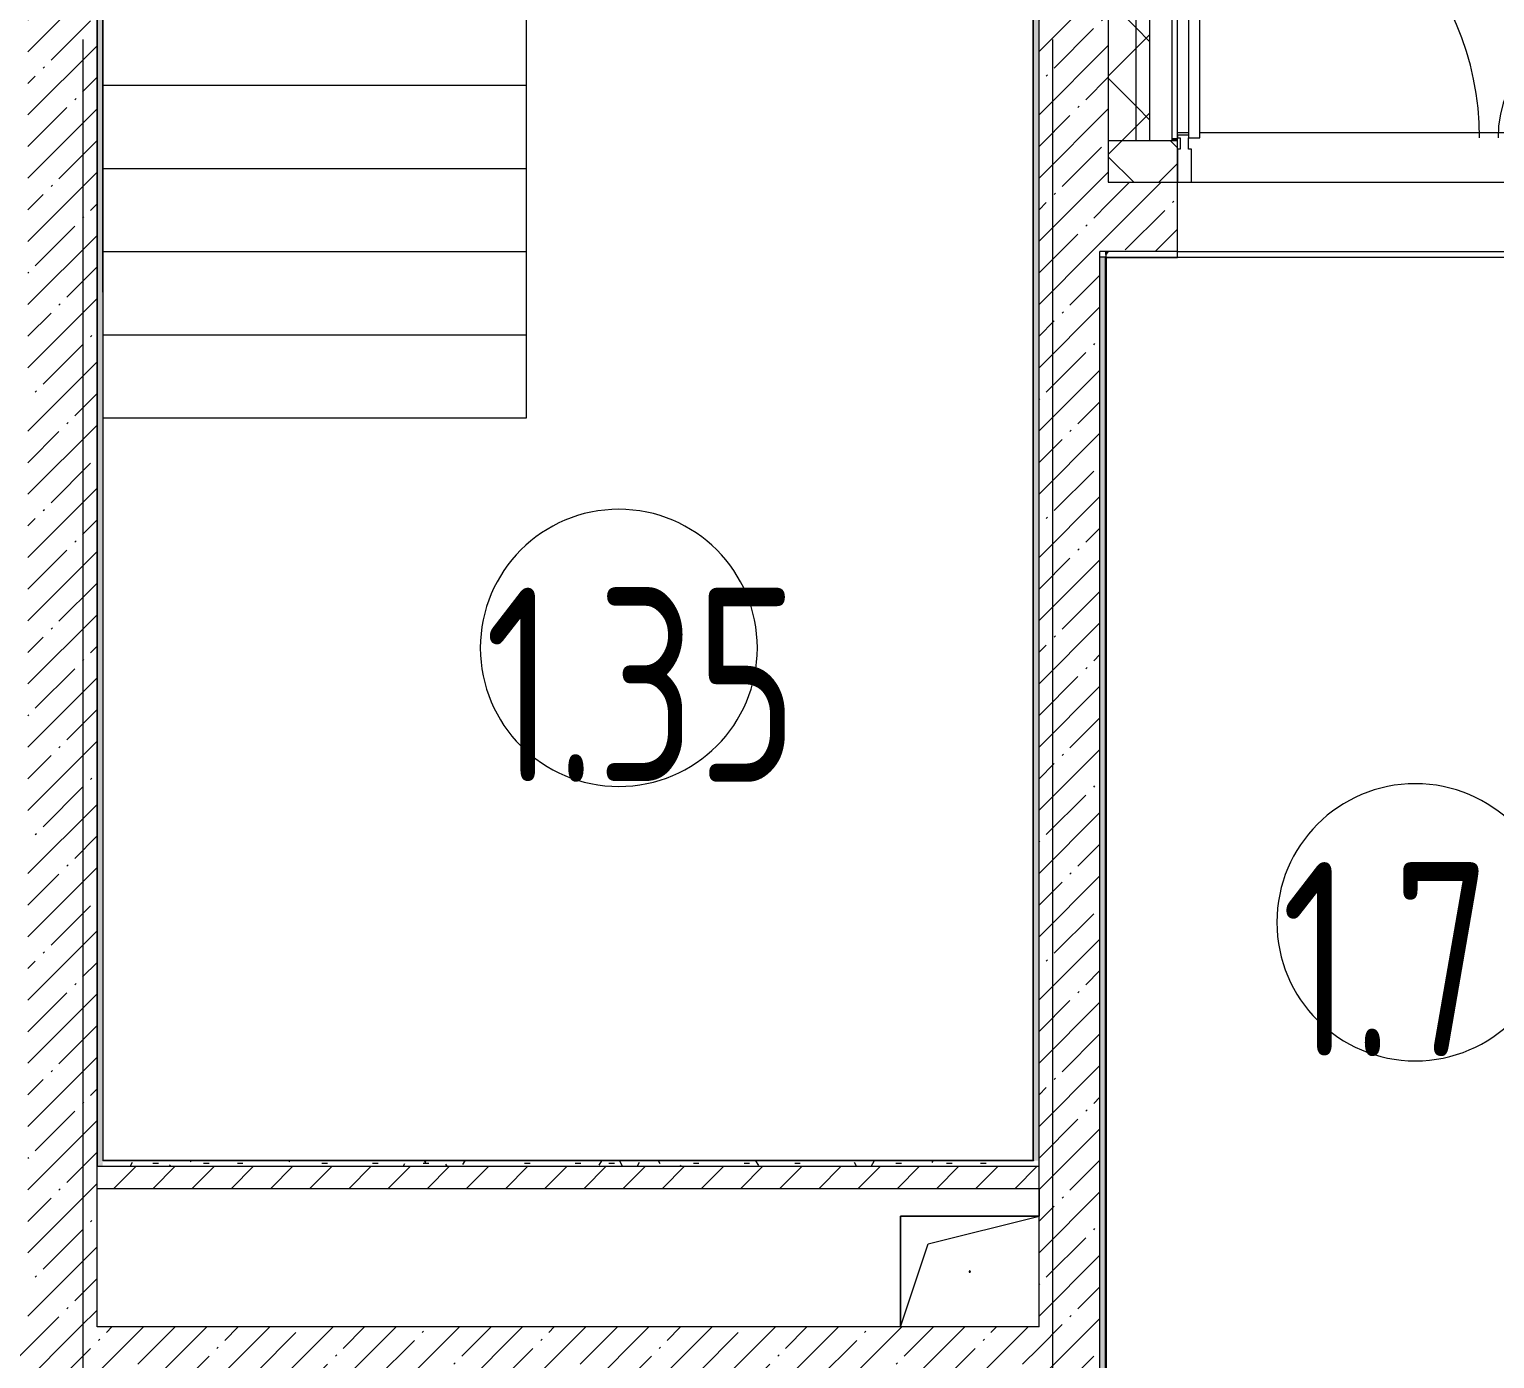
# Model space of a CAD drawing. Header units: millimetres. Extents: x -249154 to 415037, y -45458 to 354837.
# Drawn here: x 89230 to 94520, y 17020 to 21816 of the extents above; entities that cross this region are included whole.
import ezdxf

# ---------------------------------------------------------------- set-up
doc = ezdxf.new("R2010")
doc.units = ezdxf.units.MM
for name, color, linetype, lineweight in [('A-AREA-IDEN', 7, 'Continuous', 9), ('A-FLOR', 7, 'Continuous', 9), ('A-GENM', 7, 'Continuous', 9), ('A-GLAZ-CWMG', 7, 'Continuous', 9), ('A-GLAZ-CWMG-1', 7, 'Continuous', 20), ('A-WALL', 7, 'Continuous', 5), ('I-WALL', 7, 'Continuous', 5), ('S-STRS', 7, 'Continuous', 9), ('Оси', 7, 'Continuous', 9)]:
    doc.layers.add(name, color=color, linetype=linetype, lineweight=lineweight)
for name, color, linetype, lineweight, true_color in [('A-DOOR-1', 7, 'Continuous', 5, 0xc0c0c0), ('A-WALL-1', 9, 'Continuous', 5, 0x808080), ('A-WALL-FNSH-1', 9, 'Continuous', 5, 0x808080)]:
    doc.layers.add(name, color=color, linetype=linetype, lineweight=lineweight, true_color=true_color)
doc.styles.add('СПДС', font='ГОСТ тип А.ttf', dxfattribs={"width": 0.9})
pattern_1 = [(45, (64.7, -136.06), (-114.04925, 114.04925), []), (45, (178.75, -136.06), (-114.04925, 114.04925), [201.612, -40.322, 6.706, -33.617])]
pattern_2 = [(45, (64.7, -136.06), (-141.42136, 141.42136), []), (135, (64.7, -136.06), (-141.42136, -141.42136), [])]
pattern_3 = [(0, (64.7, -136.06), (243.84, 60.96), [20.117, -162.763, 20.117, -162.763, -975.36]), (0, (64.7, -136.06), (243.84, 60.96), [-365.76, 20.117, -345.643, 20.117, -162.763, -426.72]), (0, (64.7, -136.06), (243.84, 60.96), [-914.4, 20.117, -101.803, 20.117, -284.683]), (120, (156.14, -105.58), (-174.71291, 180.691634), [20.117, -162.763, 20.117, -162.763, -975.36]), (120, (156.14, -105.58), (-174.71291, 180.691634), [-365.76, 20.117, -345.643, 20.117, -162.763, -426.72]), (120, (156.14, -105.58), (-174.71291, 180.691634), [-914.4, 20.117, -101.803, 20.117, -284.683]), (240, (186.62, 16.34), (-69.12709, -241.651634), [20.117, -162.763, 20.117, -162.763, -975.36]), (240, (186.62, 16.34), (-69.12709, -241.651634), [-365.76, 20.117, -345.643, 20.117, -162.763, -426.72]), (240, (186.62, 16.34), (-69.12709, -241.651634), [-914.4, 20.117, -101.803, 20.117, -284.683])]

# ---------------------------------------------------------------- blocks, each defined once
blk = doc.blocks.new('GM_Отверстие прямоугольное _в плите_ - Отверстие-21716050-Объем проектирования 1 этажа')
at = {"layer": 'A-GENM'}
for p, q in [((-250, -200), (-250, 200)), ((-250, 200), (250, 200)), ((250, 200), (-250, 200)), ((-250, 200), (-250, -200)), ((-150, 100), (250, 200)), ((-250, -200), (-150, 100))]:
    blk.add_line(p, q, dxfattribs=at)
for start, end in [(360, 180), (180, 360)]:
    blk.add_arc((0, 0), 2.5, start, end, dxfattribs=at)
blk = doc.blocks.new('DRS_ДПУ_распашная__2Ст_Прямоугольная1 - ВН-4_ Нр_ДО_1500х2200 глухая-26741401-Объем проектирования 1 этажа')
at = {"layer": 'A-DOOR-1'}
for p, q in [((-770, 1050), (-770, 0)), ((-730, 1050), (-770, 1050)), ((-730, 0), (-730, 1050)), ((770, 423.1), (730, 423.1)), ((730, 423.1), (730, 0)), ((770, 0), (770, 423.1)), ((-770, 0), (-730, 0)), ((730, 0), (770, 0))]:
    blk.add_line(p, q, dxfattribs=at)
for centre, radius, start, end in [((-770, 0), 1050, 360, 90), ((770, 0), 423.1, 90, 180)]:
    blk.add_arc(centre, radius, start, end, dxfattribs=at)
blk = doc.blocks.new('Прямоугольный импост - Импост структурный с накладкой - 170мм-22855280-Объем проектирования 1 этажа')
at = {"layer": 'A-GLAZ-CWMG-1'}
for p, q in [((0, 160), (-50, 160)), ((-50, 160), (-50, 40)), ((0, 40), (0, 160)), ((-50, 40), (-40, 40)), ((-40, 40), (-40, 0)), ((-10, 0), (-10, 40)), ((-10, 40), (0, 40)), ((0, 0), (-10, 0)), ((0, -10), (0, 0)), ((-40, -10), (0, -10))]:
    blk.add_line(p, q, dxfattribs=at)
blk = doc.blocks.new('Марка_Помещения - Номер-25198446-Объем проектирования 1 этажа')
at = {"layer": 'A-AREA-IDEN'}
for start, end in [(360, 180), (180, 360)]:
    blk.add_arc((0, 0), 2.5, start, end, dxfattribs=at)

msp = doc.modelspace()

# ---------------------------------------------------------------- hatches: boundary and pattern name
at = {"layer": 'A-WALL'}
h = msp.add_hatch(dxfattribs=at)
h.set_pattern_fill('FP_24', color=256, style=0, pattern_type=2)
h.set_pattern_definition(pattern_2)
h.paths.add_polyline_path([(93274.7, 21413.9), (93274.7, 23213.9), (93224.7, 23213.9), (93224.7, 21413.9), (93274.3, 21413.9)])
h.paths.add_polyline_path([(93274.7, 24913.9), (93274.7, 27063.9), (93224.7, 27063.9), (93224.7, 24913.9)])
h = msp.add_hatch(dxfattribs=at)
h.set_pattern_fill('FP_24', color=256, style=0, pattern_type=2)
h.set_pattern_definition(pattern_2)
h.paths.add_polyline_path([(93124.7, 21413.9), (93224.7, 21413.9), (93224.7, 23213.9), (93134.7, 23213.9), (93134.7, 23203.9), (93126.7, 23203.9), (93124.7, 21416.9)])
h.paths.add_polyline_path([(93126.7, 24913.9), (93126.7, 24923.9), (93134.7, 24923.9), (93134.7, 24913.9), (93224.7, 24913.9), (93224.7, 26963.9), (93124.7, 26963.9), (93124.7, 24913.9)])
h = msp.add_hatch(dxfattribs=at)
h.set_pattern_fill('FP_24', color=256, style=0, pattern_type=2)
h.set_pattern_definition(pattern_2)
h.paths.add_polyline_path([(103514.7, 21263.9), (104714.7, 21263.9), (104714.7, 21413.9), (103514.7, 21413.9), (103514.7, 21350)])
h.paths.add_polyline_path([(109084.3, 21263.9), (109114.7, 21263.9), (109114.7, 21413.9), (107814.7, 21413.9), (107814.7, 21263.9)])
h.paths.add_polyline_path([(101214.7, 21263.9), (101214.7, 21413.9), (96674.7, 21413.9), (96674.7, 21263.9), (100864.7, 21263.9)])
h.paths.add_polyline_path([(106914.7, 21263.9), (106914.7, 21413.9), (105614.7, 21413.9), (105614.7, 21263.9), (106114.7, 21263.9)])
h.paths.add_polyline_path([(110414.7, 21263.9), (110867.9, 21263.9), (110759.3, 21413.9), (110014.7, 21413.9), (110014.7, 21263.9)])
h.paths.add_polyline_path([(93124.7, 21263.9), (93374.7, 21263.9), (93374.7, 21413.9), (93124.7, 21413.9), (93124.7, 21321.3)])
h.paths.add_polyline_path([(111147.3, 21263.9), (111299.8, 21263.9), (111191.3, 21413.9), (111006.2, 21413.9), (111114.7, 21263.9)])
at = {"layer": 'I-WALL'}
h = msp.add_hatch(dxfattribs=at)
h.set_pattern_fill('FP_1', color=256, style=0, pattern_type=2)
h.set_pattern_definition(pattern_1)
h.paths.add_polyline_path([(89474.7, 17133.9), (89474.7, 26963.9), (89224.7, 26963.9), (89224.7, 17133.9)])
h = msp.add_hatch(dxfattribs=at)
h.set_pattern_fill('FP_1', color=256, style=0, pattern_type=2)
h.set_pattern_definition(pattern_1)
h.paths.add_polyline_path([(93094.7, 21013.9), (93124.7, 21013.9), (93124.7, 23213.9), (92874.7, 23213.9), (92874.7, 21013.9)])
h.paths.add_polyline_path([(92874.7, 24913.9), (93124.7, 24913.9), (93124.7, 26963.9), (92874.7, 26963.9), (92874.7, 25296.2)])
h = msp.add_hatch(dxfattribs=at)
h.set_pattern_fill('FP_191', color=256, style=0, pattern_type=2)
h.set_pattern_definition(pattern_3)
h.paths.add_polyline_path([(92874.7, 17733.9), (92874.7, 23213.9), (92854.7, 23213.9), (92854.7, 17734.9)])
h.paths.add_polyline_path([(92854.7, 24913.9), (92874.7, 24913.9), (92874.7, 26713.9), (92854.7, 26713.9), (92854.7, 25296.2)])
h = msp.add_hatch(dxfattribs=at)
h.set_pattern_fill('FP_191', color=256, style=0, pattern_type=2)
h.set_pattern_definition(pattern_3)
h.paths.add_polyline_path([(89474.7, 17713.9), (89494.7, 17734.9), (89494.7, 26692.9), (89474.7, 26693.9), (89474.7, 17876.3)])
h.paths.add_polyline_path([(89485.2, 17713.9), (89494.7, 17713.9), (89494.7, 17733.9), (89474.7, 17713.9)])
h = msp.add_hatch(dxfattribs=at)
h.set_pattern_fill('FP_1', color=256, style=0, pattern_type=2)
h.set_pattern_definition(pattern_1)
h.paths.add_polyline_path([(99144.7, 21013.9), (100644.7, 21013.9), (100644.7, 21263.9), (96674.7, 21263.9), (96674.7, 21013.9), (98768.9, 21013.9)])
h.paths.add_polyline_path([(93310.3, 21013.9), (93374.7, 21013.9), (93374.7, 21263.9), (93124.7, 21263.9), (93124.7, 21013.9)])
h = msp.add_hatch(dxfattribs=at)
h.set_pattern_fill('FP_1', color=256, style=0, pattern_type=2)
h.set_pattern_definition(pattern_1)
h.paths.add_polyline_path([(93064.7, 13483.9), (93064.7, 13491.9), (93094.7, 13491.9), (93094.3, 21013.9), (92874.7, 21013.9), (92874.7, 13483.9)])
h = msp.add_hatch(dxfattribs=at)
h.set_pattern_fill('FP_191', color=256, style=0, pattern_type=2)
h.set_pattern_definition(pattern_3)
h.paths.add_polyline_path([(93094.7, 13503.9), (93114.7, 13504.9), (93114.7, 20993.9), (93094.7, 20993.9), (93094.7, 13636.4)])
h = msp.add_hatch(dxfattribs=at)
h.set_pattern_fill('FP_191', color=256, style=0, pattern_type=2)
h.set_pattern_definition(pattern_3)
h.paths.add_polyline_path([(92874.7, 17713.9), (92874.7, 17733.9), (89494.7, 17733.9), (89494.7, 17713.9), (92854.7, 17713.9)])
h = msp.add_hatch(dxfattribs=at)
h.set_pattern_fill('FP_22', color=256, style=0, pattern_type=2)
h.set_pattern_definition([(45, (64.7, -136.06), (-70.71068, 70.71068), [])])
h.paths.add_polyline_path([(92579.8, 17633.9), (92874.7, 17633.9), (92874.7, 17713.9), (89474.7, 17713.9), (89474.7, 17633.9), (90641.9, 17633.9)])
h = msp.add_hatch(dxfattribs=at)
h.set_pattern_fill('FP_1', color=256, style=0, pattern_type=2)
h.set_pattern_definition(pattern_1)
h.paths.add_polyline_path([(92874.7, 16913.9), (92874.7, 17133.9), (86554.7, 17133.9), (86554.7, 16913.9), (92862.2, 16913.9)])

# ---------------------------------------------------------------- linework, layer by layer
at = {"layer": 'A-FLOR'}
for p, q in [((93424.7, 21263.9), (94944.7, 21263.9)), ((93374.7, 21013.9), (94994.7, 21013.9)), ((93114.7, 13491.9), (93114.7, 20993.9)), ((93374.7, 20993.9), (94974.7, 20993.9)), ((92874.7, 17633.9), (92874.7, 17533.9)), ((92374.7, 17133.9), (89474.7, 17133.9))]:
    msp.add_line(p, q, dxfattribs=at)
at = {"layer": 'A-WALL'}
for p, q in [((93124.7, 26963.9), (93124.7, 21413.9)), ((89494.7, 26693.9), (89494.7, 17733.9)), ((93224.7, 21413.9), (93224.7, 23213.9)), ((93274.7, 21413.9), (93274.7, 23213.9)), ((93354.7, 21413.9), (93354.7, 23213.9)), ((93374.7, 21443.9), (93414.7, 21443.9)), ((93454.7, 21443.9), (94914.7, 21443.9)), ((93374.7, 21413.9), (93124.7, 21413.9)), ((93124.7, 21413.9), (93124.7, 21263.9)), ((93354.7, 21421.9), (93374.7, 21421.9)), ((93374.7, 21416.9), (93354.7, 21416.9)), ((93124.7, 21263.9), (93374.7, 21263.9)), ((93374.7, 21013.9), (93094.7, 21013.9)), ((93115.7, 20993.9), (93374.7, 20993.9)), ((89495.7, 17734.9), (89494.7, 17734.9)), ((92854.7, 17733.9), (89494.7, 17733.9)), ((92853.7, 17734.9), (92854.7, 17734.9))]:
    msp.add_line(p, q, dxfattribs=at)
at = {"layer": 'A-WALL-1'}
for p, q in [((89474.7, 17133.9), (89474.7, 26713.9)), ((89474.7, 26713.9), (89474.7, 17713.9)), ((92874.7, 17133.9), (92874.7, 23213.9)), ((93374.7, 20993.9), (93374.7, 21413.9)), ((93094.7, 13491.9), (93094.7, 21013.9)), ((93124.7, 21013.9), (93115.7, 21003.9)), ((93115.7, 21003.9), (93115.7, 20993.9)), ((93114.7, 20993.9), (93094.7, 20993.9)), ((92854.7, 17734.9), (92854.7, 17733.9)), ((89474.7, 17713.9), (89474.7, 17713.9)), ((89474.7, 17713.9), (92874.7, 17713.9)), ((89474.7, 17633.9), (92874.7, 17633.9)), ((92874.7, 17133.9), (92374.7, 17133.9))]:
    msp.add_line(p, q, dxfattribs=at)
at = {"layer": 'A-WALL-FNSH-1'}
for p, q in [((92854.7, 17734.9), (92854.7, 23213.9)), ((93374.7, 21413.9), (93374.7, 23213.9)), ((89495.7, 20867), (89495.7, 21862.3)), ((93115.7, 20993.9), (93114.7, 20993.9)), ((93115.7, 20992.9), (93374.7, 20992.9)), ((93374.7, 20992.9), (93374.7, 20993.9)), ((89495.7, 20867), (89494.7, 20867)), ((92853.7, 17735.9), (92853.7, 17734.9))]:
    msp.add_line(p, q, dxfattribs=at)
at = {"layer": 'I-WALL'}
for p, q in [((92853.7, 17735.9), (92853.7, 26276.4)), ((93115.7, 21003.9), (93115.7, 21013.9)), ((93116.7, 21013.9), (93116.7, 21005)), ((93115.7, 13493.9), (93115.7, 20993.9)), ((93116.7, 20993.9), (93116.7, 13493.9)), ((89495.7, 20867), (89495.7, 17734.4)), ((89495.7, 20314.3), (89494.7, 20314.3)), ((89494.7, 17735.9), (92853.7, 17735.9)), ((89495.7, 17734.4), (89494.7, 17734.4)), ((92853.7, 17734.9), (89495.7, 17734.9))]:
    msp.add_line(p, q, dxfattribs=at)
at = {"layer": 'S-STRS'}
for p, q in [((91024.7, 21613.9), (91024.7, 21913.9)), ((89494.7, 21613.9), (91024.7, 21613.9)), ((89494.7, 21613.9), (91024.7, 21613.9)), ((91024.7, 21313.9), (91024.7, 21613.9)), ((89494.7, 21313.9), (91024.7, 21313.9)), ((89494.7, 21313.9), (91024.7, 21313.9)), ((91024.7, 21013.9), (91024.7, 21313.9)), ((89494.7, 21013.9), (91024.7, 21013.9)), ((89494.7, 21013.9), (91024.7, 21013.9)), ((91024.7, 20713.9), (91024.7, 21013.9)), ((89494.7, 20713.9), (91024.7, 20713.9)), ((89494.7, 20713.9), (91024.7, 20713.9)), ((91024.7, 20413.9), (91024.7, 20713.9)), ((89494.7, 20413.9), (91024.7, 20413.9)), ((89494.7, 20413.9), (91024.7, 20413.9))]:
    msp.add_line(p, q, dxfattribs=at)
at = {"layer": 'Оси'}
for points in [[(89424.7, -2042.3), (89424.7, 2957.7), (89424.7, 16779), (89424.7, 21779)], [(92924.7, -2042.3), (92924.7, 2957.7), (92924.7, 16779), (92924.7, 21779)]]:
    msp.add_lwpolyline(points, dxfattribs=at)

# ---------------------------------------------------------------- block references
at = {"layer": 'A-AREA-IDEN', "xscale": 199.9999999999999, "yscale": 199.9999999999999, "zscale": 199.9999999999999}
for p in [(91357.8, 19584.1), (94233.2, 18594.1)]:
    msp.add_blockref('Марка_Помещения - Номер-25198446-Объем проектирования 1 этажа', p, dxfattribs=at)
at = {"layer": 'A-DOOR-1'}
msp.add_blockref('DRS_ДПУ_распашная__2Ст_Прямоугольная1 - ВН-4_ Нр_ДО_1500х2200 глухая-26741401-Объем проектирования 1 этажа', (94184.7, 21423.9), dxfattribs=at)
at = {"layer": 'A-GENM'}
msp.add_blockref('GM_Отверстие прямоугольное _в плите_ - Отверстие-21716050-Объем проектирования 1 этажа', (92624.7, 17333.9), dxfattribs=at)
at = {"layer": 'A-GLAZ-CWMG', "rotation": 180}
msp.add_blockref('Прямоугольный импост - Импост структурный с накладкой - 170мм-22855280-Объем проектирования 1 этажа', (93374.7, 21423.9), dxfattribs=at)

# ---------------------------------------------------------------- texts
at = {"layer": 'A-AREA-IDEN', "char_height": 700, "width": 1212.151, "attachment_point": 1, "style": 'СПДС'}
for s, insert in [('1.35', (90874.1, 19801.2)), ('1.79', (93749.4, 18811.2))]:
    msp.add_mtext(s, dxfattribs=dict(at, insert=insert))

doc.saveas('drawing.dxf')
